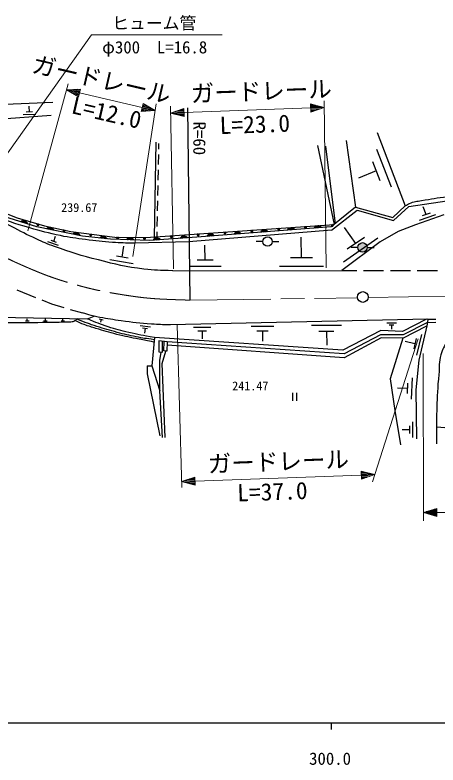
# Model space of a CAD drawing. Units: millimetres, scale not verified. Extents: x 40000 to 680000, y 20000 to 380000.
# Drawn here: x 320994 to 383896, y 198715 to 310275 of the extents above; entities that cross this region are included whole.
import ezdxf
from ezdxf.enums import TextEntityAlignment as Align

# ---------------------------------------------------------------- set-up
doc = ezdxf.new("R2010")
doc.units = ezdxf.units.MM
doc.header["$LTSCALE"] = 1000
doc.linetypes.add('CHAIN', pattern=[18.5, 12, -1.5, 3.5, -1.5])
for name, color, linetype, lineweight in [('M-BGD', 7, 'Continuous', 25), ('M-BMK', 2, 'CHAIN', 13), ('M-BMK-SRVR', 3, 'Continuous', 25), ('M-STR-HTXT', 7, 'Continuous', 13), ('M-TTL-BAND', 7, 'Continuous', 25)]:
    doc.layers.add(name, color=color, linetype=linetype, lineweight=lineweight)
doc.styles.add('ＭＳ ゴシック', font='')
doc.styles.get('ＭＳ ゴシック').set_extended_font_data('MS Gothic')

msp = doc.modelspace()

# ---------------------------------------------------------------- hatches: boundary and pattern name
at = {"layer": 'M-BGD'}
msp.add_hatch(color=256, dxfattribs=at).paths.add_polyline_path([(373383, 275713, -0.41421), (372683, 275013, -0.41421), (371983, 275713, -1)])

# ---------------------------------------------------------------- linework, layer by layer
for p, q in [((326631, 297244), (318117, 296917)), ((323615, 295853), (322655, 295808)), ((323135, 295830), (323077, 296726)), ((326348, 295347), (311571, 294178)), ((324113, 295491), (322193, 295401)), ((374864, 292818), (379017, 281873)), ((341937, 291363), (341703, 277139)), ((342354, 291175), (342337, 290320)), ((370217, 291585), (371616, 281693)), ((365983, 290870), (368445, 279110)), ((367154, 290749), (368592, 279229)), ((374732, 290328), (376915, 284707)), ((342320, 289520), (342289, 288020)), ((374153, 288486), (375245, 285675)), ((342273, 287221), (342242, 285721)), ((374699, 287081), (372094, 286016)), ((342225, 284921), (342195, 283421)), ((342178, 282622), (342147, 281122)), ((379537, 281805), (389383, 283279)), ((371616, 281693), (368025, 278767)), ((368035, 278256), (371855, 281241)), ((371616, 281693), (377171, 280166)), ((371855, 281241), (377263, 279731)), ((377171, 280166), (379017, 281873)), ((377263, 279731), (379537, 281805)), ((382130, 280603), (381713, 281733)), ((342131, 280322), (342100, 278822)), ((384767, 280556), (380566, 279078)), ((383517, 280541), (381082, 279692)), ((382738, 280815), (381521, 280391)), ((380566, 279078), (377964, 278096)), ((342084, 278023), (342066, 277168)), ((368035, 278256), (346847, 276553)), ((371677, 276310), (369981, 278667)), ((377964, 278096), (375290, 276513)), ((327185, 276460), (326373, 276738)), ((326779, 276599), (327025, 277361)), ((363614, 274162), (363568, 277221)), ((374943, 277061), (369830, 273515)), ((372955, 277197), (370399, 275424)), ((327479, 275997), (325857, 276552)), ((336940, 274260), (337181, 275896)), ((346847, 276553), (338871, 276332)), ((349269, 273823), (349235, 276043)), ((357848, 276573), (356848, 276573)), ((359248, 276573), (360248, 276573)), ((375290, 276513), (369594, 272247)), ((371983, 275713), (370983, 275713)), ((373383, 275713), (374383, 275713)), ((338573, 273271), (335076, 273850)), ((337814, 274115), (336066, 274405)), ((350459, 273820), (348079, 273826)), ((365253, 274158), (361975, 274167)), ((344457, 272234), (369594, 272247)), ((351646, 272865), (346887, 272877)), ((366889, 272843), (360333, 272859)), ((369594, 272247), (371815, 272247)), ((372815, 272247), (375815, 272246)), ((376815, 272246), (379815, 272246)), ((380815, 272246), (383815, 272246)), ((321263, 269373), (324050, 268263)), ((324979, 267893), (326443, 267310)), ((326443, 267310), (328254, 266773)), ((329213, 266489), (331024, 265952)), ((311062, 265445), (331753, 265089)), ((323076, 264729), (322533, 264739)), ((322804, 264734), (322805, 265096)), ((325789, 264719), (325246, 264714)), ((325517, 264717), (325507, 265079)), ((328357, 264741), (327869, 264730)), ((328113, 264735), (328100, 265061)), ((331753, 265089), (332758, 265491)), ((333498, 265095), (334118, 264941)), ((333808, 265018), (333697, 264607)), ((382403, 265041), (344113, 264191)), ((376268, 264487), (377701, 264494)), ((382185, 265036), (378619, 263195)), ((382336, 264541), (378712, 262682)), ((382349, 264605), (382229, 264016)), ((382336, 264541), (383597, 264588)), ((382403, 265041), (382349, 264605)), ((382403, 265041), (383597, 265046)), ((339583, 264072), (341135, 263915)), ((339940, 263722), (340716, 263644)), ((340328, 263683), (340241, 262961)), ((347558, 263823), (350133, 263834)), ((348204, 263310), (349491, 263316)), ((348847, 263313), (348830, 262111)), ((356117, 263981), (359481, 263995)), ((356960, 263311), (358642, 263319)), ((357801, 263315), (357778, 261745)), ((365070, 264140), (369536, 264159)), ((375382, 263321), (369758, 260417)), ((378619, 263195), (375382, 263321)), ((376628, 264202), (377344, 264205)), ((376986, 264204), (377001, 263535)), ((378656, 262185), (382229, 264016)), ((382229, 264016), (381062, 258944)), ((341715, 262299), (341348, 258107)), ((369758, 260417), (341715, 262299)), ((366190, 263252), (368423, 263261)), ((367307, 263257), (367352, 261173)), ((375345, 262697), (369921, 259890)), ((375448, 262241), (369957, 259294)), ((378712, 262682), (375345, 262697)), ((378656, 262185), (375448, 262241)), ((381446, 262763), (380724, 259695)), ((343622, 261682), (342361, 261805)), ((342361, 261805), (342381, 260157)), ((342921, 260137), (342921, 261751)), ((343128, 260303), (343160, 261727)), ((343622, 261682), (343587, 260270)), ((369957, 259294), (343613, 261153)), ((369921, 259890), (343622, 261682)), ((380471, 261374), (379033, 261685)), ((380651, 262141), (380291, 260606)), ((342381, 260157), (342921, 260137)), ((342538, 258870), (342730, 260144)), ((342884, 258451), (343407, 260283)), ((342921, 260453), (343131, 260437)), ((343587, 260270), (343128, 260303)), ((342545, 254373), (342538, 258870)), ((381062, 258944), (380600, 254544)), ((340644, 258106), (341348, 258107)), ((340644, 258106), (340665, 256920)), ((341348, 258107), (342545, 254373)), ((343321, 247454), (342884, 258451)), ((340665, 256920), (342544, 247655)), ((379378, 255528), (379311, 253953)), ((380042, 256288), (379908, 253139)), ((342922, 247450), (342545, 254373)), ((379345, 254740), (377874, 254777)), ((380600, 254544), (380715, 247212)), ((362236, 254089), (362236, 252889)), ((362836, 254089), (362836, 252889)), ((377470, 251432), (378317, 246352)), ((379647, 249172), (379655, 248007)), ((380110, 249758), (380125, 247427)), ((384921, 248892), (383736, 248977)), ((379651, 248589), (378564, 248563))]:
    msp.add_line(p, q, dxfattribs=at)
for points in [[(368025, 278767), (348056, 277232), (341055, 276738), (335179, 276912), (331031, 277401), (324247, 278761), (319348, 280316), (316246, 281628), (313675, 283601)], [(314012, 283801), (316337, 282057), (321313, 280125), (325404, 278922), (329312, 278066), (335863, 277228), (340435, 277166), (368445, 279110)], [(378656, 262185), (376793, 256173), (377470, 251432)]]:
    msp.add_lwpolyline(points, dxfattribs=at)
for centre, radius in [((324407, 279105), 100), ((324407, 279105), 100), ((324407, 279105), 100), ((324407, 279105), 100), ((368190, 278987), 100), ((368190, 278987), 100), ((368190, 278987), 100), ((368190, 278987), 100), ((328304, 278179), 100), ((328304, 278179), 100), ((328304, 278179), 100), ((328304, 278179), 100), ((352228, 277879), 100), ((352228, 277879), 100), ((352228, 277879), 100), ((352228, 277879), 100), ((356219, 278156), 100), ((356219, 278156), 100), ((356219, 278156), 100), ((356219, 278156), 100), ((360209, 278433), 100), ((360209, 278433), 100), ((360209, 278433), 100), ((360209, 278433), 100), ((364199, 278710), 100), ((364199, 278710), 100), ((364199, 278710), 100), ((364199, 278710), 100), ((332266, 277582), 100), ((332266, 277582), 100), ((332266, 277582), 100), ((332266, 277582), 100), ((336248, 277118), 100), ((336248, 277118), 100), ((336248, 277118), 100), ((336248, 277118), 100), ((340248, 277063), 100), ((340248, 277063), 100), ((340248, 277063), 100), ((340248, 277063), 100), ((344247, 277325), 100), ((344247, 277325), 100), ((344247, 277325), 100), ((344247, 277325), 100), ((348238, 277602), 100), ((348238, 277602), 100), ((348238, 277602), 100), ((348238, 277602), 100), ((358548, 276573), 700), ((372683, 275713), 700)]:
    msp.add_circle(centre, radius, dxfattribs=at)
for centre, radius, start, end in [((322253, 279022), 654, 15.17126, 129.6131), ((322253, 279022), 523, 24.9825, 119.80186), ((322253, 279022), 392, 46.85895, 97.92541), ((324407, 279105), 145, 117.2154, 30.00976), ((324407, 279105), 116, 98.76607, 48.45909), ((366058, 278261), 654, 37.17615, 151.61799), ((368190, 278987), 145, 137.57231, 50.36667), ((368190, 278987), 116, 119.12297, 68.816), ((326158, 278017), 654, 21.44715, 135.88899), ((326158, 278017), 523, 31.25839, 126.07775), ((326158, 278017), 392, 53.13484, 104.2013), ((328304, 278179), 145, 121.2564, 34.05076), ((328304, 278179), 116, 102.80707, 52.50009), ((330080, 277231), 654, 21.44715, 135.88899), ((352228, 277879), 145, 137.57231, 50.36667), ((352228, 277879), 116, 119.12297, 68.816), ((354093, 277341), 654, 37.17615, 151.61799), ((354093, 277341), 523, 46.98739, 141.80675), ((356219, 278156), 145, 137.57231, 50.36667), ((356219, 278156), 116, 119.12297, 68.816), ((358081, 277647), 654, 37.17615, 151.61799), ((358081, 277647), 523, 46.98739, 141.80675), ((358081, 277647), 392, 68.86384, 119.9303), ((360209, 278433), 145, 137.57231, 50.36667), ((360209, 278433), 116, 119.12297, 68.816), ((362070, 277954), 654, 37.17615, 151.61799), ((362070, 277954), 523, 46.98739, 141.80675), ((362070, 277954), 392, 68.86384, 119.9303), ((364199, 278710), 145, 137.57231, 50.36667), ((364199, 278710), 116, 119.12297, 68.816), ((366058, 278261), 523, 46.98739, 141.80675), ((366058, 278261), 392, 68.86384, 119.9303), ((330080, 277231), 523, 31.25839, 126.07775), ((330080, 277231), 392, 53.13484, 104.2013), ((332266, 277582), 145, 126.31186, 39.10622), ((332266, 277582), 116, 107.86253, 57.55556), ((334070, 276686), 654, 26.05241, 140.49424), ((334070, 276686), 523, 35.86365, 130.68301), ((334070, 276686), 392, 57.7401, 108.80655), ((336248, 277118), 145, 132.82379, 45.61815), ((336248, 277118), 116, 114.37446, 64.06749), ((338092, 276472), 654, 31.08492, 145.52676), ((338092, 276472), 523, 40.89616, 135.71552), ((338092, 276472), 392, 62.77261, 113.83907), ((340248, 277063), 145, 132.82379, 45.61815), ((340248, 277063), 116, 114.37446, 64.06749), ((342123, 276459), 654, 36.81022, 151.25206), ((342123, 276459), 523, 46.62146, 141.44082), ((342123, 276459), 392, 68.49791, 119.56437), ((344247, 277325), 145, 137.57231, 50.36667), ((344247, 277325), 116, 119.12297, 68.816), ((346114, 276740), 654, 36.81022, 151.25206), ((346114, 276740), 523, 46.62146, 141.44082), ((346114, 276740), 392, 68.49791, 119.56437), ((348238, 277602), 145, 137.57231, 50.36667), ((348238, 277602), 116, 119.12297, 68.816), ((350105, 277034), 654, 37.17615, 151.61799), ((350105, 277034), 523, 46.98739, 141.80675), ((350105, 277034), 392, 68.86384, 119.9303), ((354093, 277341), 392, 68.86384, 119.9303)]:
    msp.add_arc(centre, radius, start, end, dxfattribs=at)
for points, knots in [([(379017, 281873), (379293, 282068), (379407, 282121), (379672, 282251), (380313, 282565), (380748, 282541), (381450, 282674), (382929, 282954), (383768, 283056), (385260, 283267), (386612, 283458), (387368, 283599), (388731, 283690), (389952, 283772), (390643, 283685), (391864, 283775), (392661, 283833), (393111, 283875), (393896, 284029), (394645, 284175), (395056, 284322), (395758, 284621), (396208, 284813), (396467, 284923), (396859, 285214), (397292, 285534), (397545, 285720), (397875, 286145), (398175, 286531), (398289, 286792), (398468, 287246), (398632, 287665), (398719, 287905), (398806, 288347), (399136, 290017), (399264, 290968), (399399, 292665), (399438, 293160), (399457, 293328), (399484, 293935)], [0, 0, 0, 0, 1, 1, 1, 2, 2, 2, 3, 3, 3, 4, 4, 4, 5, 5, 5, 6, 6, 6, 7, 7, 7, 8, 8, 8, 9, 9, 9, 10, 10, 10, 11, 11, 11, 12, 12, 12, 13, 13, 13, 13]), ([(338871, 276332), (337264, 276347), (336815, 276358), (335501, 276442), (333927, 276542), (333050, 276665), (331486, 276866), (330017, 277055), (329190, 277154), (327739, 277456), (325942, 277831), (324948, 278106), (323181, 278608), (320767, 279295), (319964, 279614), (317093, 280663)], [0, 0, 0, 0, 1, 1, 1, 2, 2, 2, 3, 3, 3, 4, 4, 4, 5, 5, 5, 5]), ([(344457, 272234), (342445, 272266), (341832, 272314), (340159, 272491), (337484, 272773), (336011, 273171), (333404, 273837), (330810, 274499), (329371, 274942), (326849, 275840), (325775, 276221), (325198, 276501), (324158, 276968), (322682, 277631), (321881, 278059), (320449, 278812), (319124, 279509), (318695, 279751), (317093, 280663)], [0, 0, 0, 0, 1, 1, 1, 2, 2, 2, 3, 3, 3, 4, 4, 4, 5, 5, 5, 6, 6, 6, 6]), ([(344113, 264191), (342772, 264204), (342396, 264222), (341297, 264287), (339527, 264392), (338541, 264545), (336785, 264788), (335535, 264960), (334834, 265058), (333595, 265297), (333266, 265360), (333085, 265412), (332758, 265491), (332077, 265655), (331859, 265721), (331024, 265952)], [0, 0, 0, 0, 1, 1, 1, 2, 2, 2, 3, 3, 3, 4, 4, 4, 5, 5, 5, 5]), ([(311062, 264722), (317124, 264583), (318710, 264512), (323612, 264550), (325829, 264567), (326546, 264568), (329288, 264635)], [0, 0, 0, 0, 1, 1, 1, 2, 2, 2, 2]), ([(329288, 264635), (329567, 264682), (329690, 264685), (329907, 264812), (330023, 264880), (330073, 264913), (330185, 265016)], [0, 0, 0, 0, 1, 1, 1, 2, 2, 2, 2]), ([(341656, 261629), (340583, 261823), (340304, 261877), (339440, 262048), (338145, 262306), (337416, 262441), (336137, 262764), (334910, 263074), (334232, 263284), (333022, 263656), (332342, 263866), (331955, 263966), (331291, 264221), (330742, 264432), (330555, 264513), (329907, 264812)], [0, 0, 0, 0, 1, 1, 1, 2, 2, 2, 3, 3, 3, 4, 4, 4, 5, 5, 5, 5]), ([(330185, 265016), (330206, 265040), (330212, 265047), (330232, 265066), (330252, 265086), (330260, 265092), (330287, 265114)], [0, 0, 0, 0, 1, 1, 1, 2, 2, 2, 2]), ([(341686, 261970), (340409, 262151), (340055, 262203), (339020, 262405), (337912, 262622), (337297, 262773), (336206, 263060), (335004, 263376), (334334, 263570), (333152, 263955), (331981, 264335), (331595, 264481), (330185, 265016)], [0, 0, 0, 0, 1, 1, 1, 2, 2, 2, 3, 3, 3, 4, 4, 4, 4]), ([(341715, 262299), (339894, 262622), (339387, 262704), (337916, 263057), (336699, 263350), (336013, 263505), (334824, 263894), (333601, 264295), (333181, 264476), (331753, 265089)], [0, 0, 0, 0, 1, 1, 1, 2, 2, 2, 3, 3, 3, 3]), ([(387292, 264725), (386956, 264433), (386858, 264316), (386602, 264032), (385924, 263277), (385688, 262730), (385238, 261821), (384841, 261020), (384581, 260578), (384326, 259721), (383999, 258626), (384123, 257949), (384017, 256811), (383642, 252803), (383715, 251426), (383653, 246512)], [0, 0, 0, 0, 1, 1, 1, 2, 2, 2, 3, 3, 3, 4, 4, 4, 5, 5, 5, 5])]:
    msp.add_open_spline(points, degree=3, knots=knots, dxfattribs=at)
at = {"layer": 'M-BMK'}
for p, q in [((373513, 268252), (471867, 269694)), ((347022, 267857), (371926, 268196))]:
    msp.add_line(p, q, dxfattribs=at)
msp.add_open_spline([(347022, 267857), (342492, 268017), (341104, 268019), (337368, 268606), (334407, 269071), (332745, 269384), (329861, 270203), (326944, 271031), (325338, 271624), (322557, 272832), (319205, 274288), (317384, 275263), (314270, 277176), (311754, 278721), (310468, 279789), (308185, 281662), (305511, 283857), (304143, 285254), (301786, 287787), (300280, 289407), (299555, 290425), (298258, 292217), (296538, 294593), (295610, 295960), (294163, 298512), (292237, 301909), (291766, 303311), (290087, 307643)], degree=3, knots=[0, 0, 0, 0, 1, 1, 1, 2, 2, 2, 3, 3, 3, 4, 4, 4, 5, 5, 5, 6, 6, 6, 7, 7, 7, 8, 8, 8, 9, 9, 9, 9], dxfattribs=at)
at = {"layer": 'M-BMK-SRVR'}
msp.add_line((347022, 267857), (346690, 296491), dxfattribs=at)
msp.add_circle((372716, 268322), 800, dxfattribs=at)
at = {"layer": 'M-STR-HTXT'}
for p, q in [((313178, 280311), (332376, 307323)), ((351818, 307323), (332376, 307323)), ((322893, 278167), (328893, 300028)), ((328646, 299131), (330730, 299265)), ((328646, 299131), (330460, 298096)), ((328646, 299131), (330595, 298680)), ((330622, 298797), (329063, 299158)), ((329480, 299185), (330649, 298914)), ((330676, 299031), (329897, 299211)), ((330313, 299238), (330703, 299148)), ((330460, 298096), (330730, 299265)), ((330568, 298564), (329009, 298924)), ((329372, 298717), (330541, 298447)), ((330514, 298330), (329734, 298510)), ((330097, 298303), (330487, 298213)), ((330595, 298680), (339908, 296527)), ((338509, 274363), (342007, 297057)), ((340043, 297112), (339772, 295942)), ((341131, 296491), (339962, 296761)), ((339989, 296878), (340768, 296698)), ((340405, 296905), (340016, 296995)), ((341856, 296076), (340043, 297112)), ((366961, 296514), (364941, 297042)), ((364941, 297042), (364984, 295843)), ((365345, 296936), (364945, 296922)), ((364950, 296802), (365749, 296831)), ((367247, 272657), (366950, 297514)), ((341856, 296076), (339772, 295942)), ((340189, 295969), (339799, 296059)), ((339826, 296176), (340606, 295996)), ((341023, 296023), (339854, 296293)), ((339881, 296410), (341439, 296050)), ((341856, 296076), (339908, 296527)), ((339935, 296644), (341494, 296283)), ((344544, 272503), (344114, 296719)), ((344132, 295691), (346109, 296363)), ((344132, 295691), (346131, 295763)), ((344132, 295691), (346152, 295163)), ((346126, 295883), (344527, 295825)), ((346135, 295643), (344536, 295585)), ((344923, 295960), (346122, 296003)), ((346118, 296123), (345318, 296094)), ((345714, 296228), (346113, 296243)), ((346152, 295163), (346109, 296363)), ((346131, 295763), (364963, 296442)), ((366153, 296725), (364954, 296682)), ((364958, 296562), (366557, 296620)), ((366961, 296514), (364963, 296442)), ((364967, 296322), (366566, 296380)), ((366171, 296246), (364971, 296202)), ((364976, 296083), (365775, 296111)), ((365380, 295977), (364980, 295963)), ((366961, 296514), (364984, 295843)), ((344940, 295480), (346139, 295523)), ((346144, 295403), (345344, 295374)), ((345748, 295269), (346148, 295283)), ((345794, 240011), (345115, 264213)), ((374153, 240840), (380968, 262122)), ((381721, 235043), (381692, 259936)), ((374493, 241902), (372473, 242429)), ((372473, 242429), (372516, 241230)), ((372877, 242323), (372477, 242309)), ((372481, 242189), (373281, 242218)), ((373685, 242112), (372486, 242069)), ((345770, 240864), (347747, 241536)), ((347765, 241056), (346166, 240999)), ((346561, 241133), (347760, 241176)), ((347756, 241296), (346957, 241267)), ((347352, 241402), (347752, 241416)), ((347791, 240337), (347747, 241536)), ((372494, 241829), (347769, 240937)), ((372490, 241949), (374089, 242007)), ((374493, 241902), (372494, 241829)), ((372499, 241709), (374098, 241767)), ((373702, 241633), (372503, 241589)), ((372507, 241470), (373307, 241498)), ((372911, 241364), (372512, 241350)), ((374493, 241902), (372516, 241230)), ((345770, 240864), (347769, 240937)), ((345770, 240864), (347791, 240337)), ((347773, 240817), (346174, 240759)), ((346578, 240653), (347778, 240697)), ((347782, 240577), (346983, 240548)), ((347387, 240442), (347786, 240457)), ((381719, 236292), (383723, 236881)), ((382521, 236527), (383721, 236521)), ((383721, 236641), (382921, 236645)), ((383322, 236763), (383722, 236761)), ((383716, 235681), (383723, 236881)), ((381719, 236292), (383716, 235681)), ((381719, 236292), (383719, 236281)), ((383719, 236161), (382119, 236170)), ((383720, 236401), (382120, 236410)), ((382518, 236047), (383718, 236041)), ((383717, 235921), (382918, 235925)), ((383317, 235803), (383717, 235801)), ((565417, 235292), (383719, 236281))]:
    msp.add_line(p, q, dxfattribs=at)
at = {"layer": 'M-TTL-BAND'}
for p, q in [((40000, 205000), (579000, 205000)), ((368000, 205000), (368000, 204000))]:
    msp.add_line(p, q, dxfattribs=at)

# ---------------------------------------------------------------- texts
at = {"layer": 'M-BGD', "style": 'ＭＳ ゴシック'}
for s, p in [('239.67', (330552, 281636)), ('241.47', (355986, 255103))]:
    msp.add_text(s, height=1320, dxfattribs=at).set_placement(p, align=Align.MIDDLE_CENTER)
at = {"layer": 'M-BMK-SRVR', "style": 'ＭＳ ゴシック'}
msp.add_text('R=60', height=1833, rotation=269.561, dxfattribs=at).set_placement((348456, 294416), align=Align.MIDDLE_LEFT)
at = {"layer": 'M-STR-HTXT', "style": 'ＭＳ ゴシック'}
msp.add_text('ヒューム管', height=1833, rotation=0.078, dxfattribs=at).set_placement((341701, 309072), align=Align.MIDDLE_CENTER)
msp.add_text('φ300\u3000L=16.8', height=1833, dxfattribs=at).set_placement((341766, 305479), align=Align.MIDDLE_CENTER)
for s, rotation, p in [('ガードレール', 346.98, (323183, 301052)), ('ガードレール', 2.066, (347190, 296525)), ('L=12.0', 346.98, (329060, 294939)), ('L=23.0', 2.066, (351496, 291786)), ('ガードレール', 2.068, (349738, 241430)), ('L=37.0', 2.068, (354106, 237139))]:
    msp.add_text(s, height=2566, rotation=rotation, dxfattribs=at).set_placement(p, align=Align.BOTTOM_LEFT)
at = {"layer": 'M-TTL-BAND', "style": 'ＭＳ ゴシック'}
msp.add_text('300.0', height=1833, dxfattribs=at).set_placement((367844, 198195), align=Align.BOTTOM_CENTER)

doc.saveas('drawing.dxf')
